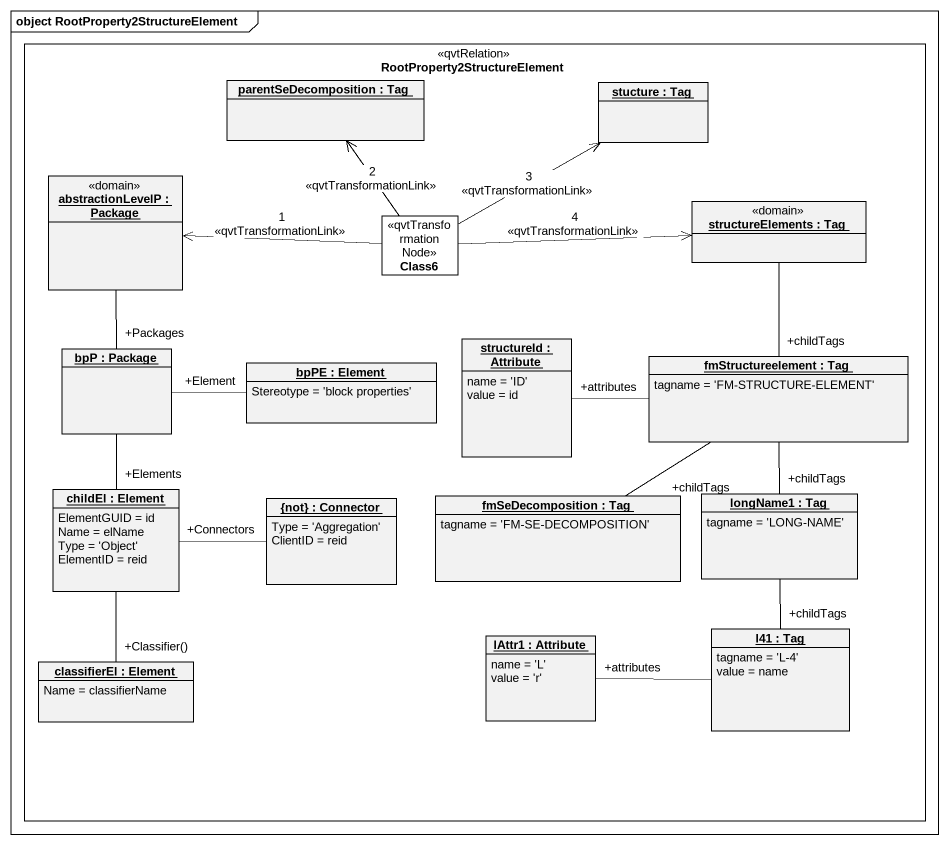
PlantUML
@startuml
mainframe object RootProperty2StructureElement
hide circle
hide empty members
rectangle "RootProperty2StructureElement" as RootProperty2StructureElemen <<qvtRelation>> #FFFFFF {
  object "parentSeDecomposition : Tag" as parentSeDecomposition
  object "stucture : Tag" as stucture
  object "abstractionLevelP : Package" as abstractionLevelP <<domain>>
  object "structureElements : Tag" as structureElements <<domain>>
  class Class6 <<qvtTransformationNode>> #FFFFFF
  object "bpP : Package" as bpP
  object "structureId : Attribute" as structureId {
    name = 'ID'
    value = id
  }
  object "bpPE : Element" as bpPE {
    Stereotype = 'block properties'
  }
  object "fmStructureelement : Tag" as fmStructureelement {
    tagname = 'FM-STRUCTURE-ELEMENT'
  }
  object "childEl : Element" as childEl {
    ElementGUID = id
    Name = elName
    Type = 'Object'
    ElementID = reid
  }
  object "{not} : Connector" as not {
    Type = 'Aggregation'
    ClientID = reid
  }
  object "fmSeDecomposition : Tag" as fmSeDecomposition {
    tagname = 'FM-SE-DECOMPOSITION'
  }
  object "longName1 : Tag" as longName1 {
    tagname = 'LONG-NAME'
  }
  object "lAttr1 : Attribute" as lAttr1 {
    name = 'L'
    value = 'r'
  }
  object "l41 : Tag" as l41 {
    tagname = 'L-4'
    value = name
  }
  object "classifierEl : Element" as classifierEl {
    Name = classifierName
  }
}
abstractionLevelP -- "+Packages" bpP
structureElements -- "+childTags" fmStructureelement
Class6 -up-> parentSeDecomposition : 2\n<<qvtTransformationLink>>
Class6 -right-> stucture : 3\n<<qvtTransformationLink>>
Class6 -left-> abstractionLevelP : 1\n<<qvtTransformationLink>>
Class6 -right-> structureElements : 4\n<<qvtTransformationLink>>
bpP -right- "+Element" bpPE
bpP -- "+Elements" childEl
fmStructureelement -left- "+attributes" structureId
fmStructureelement -- "+childTags" fmSeDecomposition
fmStructureelement -- "+childTags" longName1
childEl -right- "+Connectors" not
childEl -- "+Classifier()" classifierEl
longName1 -- "+childTags" l41
l41 -left- "+attributes" lAttr1
@enduml
